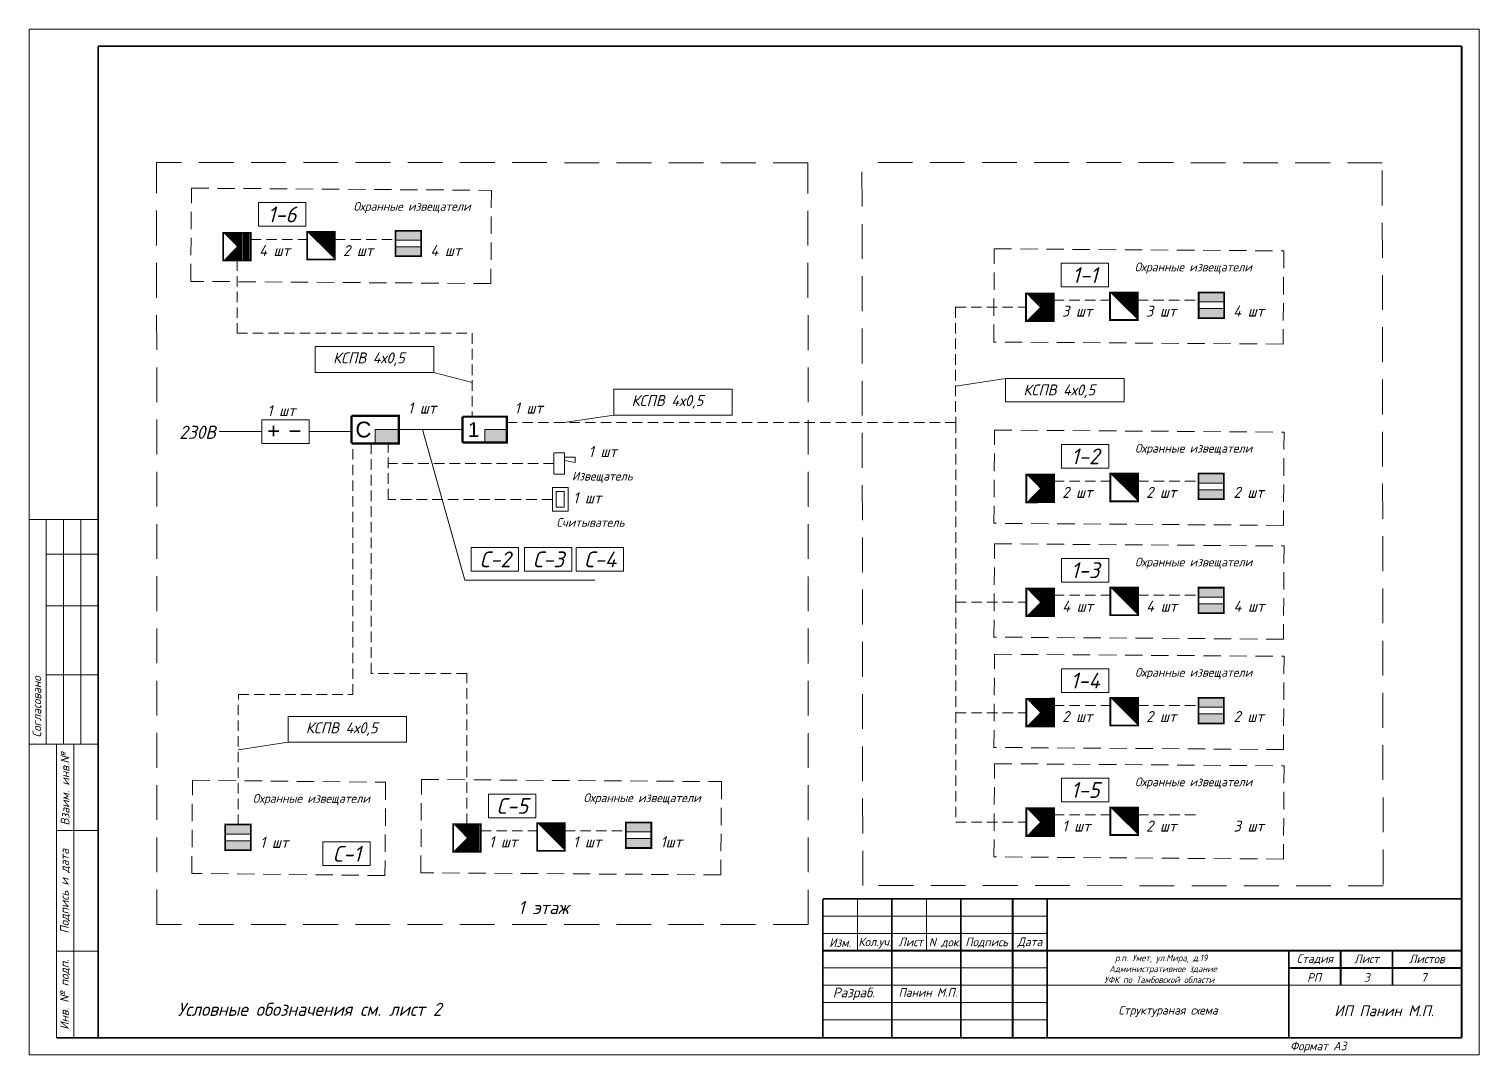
# Model space of a CAD drawing. Header units: inches. Extents: x 859 to 2125, y 393 to 1751.
# Drawn here: x 1651.1 to 1783.4, y 1393.5 to 1487 of the extents above; entities that cross this region are included whole.
import ezdxf

# ---------------------------------------------------------------- set-up
doc = ezdxf.new("R2010")
doc.units = ezdxf.units.IN
doc.header["$MEASUREMENT"] = 0
doc.linetypes.add('HIDDEN2', pattern=[4.7625, 3.175, -1.5875])
doc.linetypes.add('НЕВИДИМАЯ', pattern=[9.525, 6.35, -3.175])
doc.layers.get('0').transparency = 0.7
doc.layers.add('DESC', color=7, linetype='Continuous')
doc.styles.get("Standard").update_dxf_attribs({"font": 'GOST_Common Italic_0.ttf'})

# ---------------------------------------------------------------- blocks, each defined once
blk = doc.blocks.new('Объем')
at = {"const_width": 0.2}
blk.add_lwpolyline([(0, 0), (0, 3), (3, 3), (3, 0)], close=True, dxfattribs=at)
for points in [[(0.21, 2.94), (0.21, 0.09)], [(0.41, 2.94), (0.41, 0.09)], [(0.61, 2.94), (0.61, 0.09)], [(0.8, 2.94), (0.8, 0.09)], [(1.01, 2.94), (1.01, 0.09)], [(1.21, 2.94), (1.21, 0.09)], [(1.39, 1.52), (2.81, 2.97)], [(1.39, 2.94), (1.39, 0.09)], [(1.39, 1.48), (2.82, 0.03)], [(1.56, 2.93), (1.56, 1.76)], [(1.76, 2.94), (1.76, 1.94)], [(1.94, 2.95), (1.94, 2.15)], [(2.13, 2.93), (2.13, 2.33)], [(2.3, 2.93), (2.3, 2.52)], [(2.49, 2.94), (2.49, 2.7)], [(1.56, 0.09), (1.56, 1.25)], [(1.74, 0.06), (1.74, 1.05)], [(1.94, 0.06), (1.94, 0.87)], [(2.13, 0.05), (2.13, 0.66)], [(2.31, 0.06), (2.31, 0.48)], [(2.49, 0.07), (2.49, 0.29)]]:
    blk.add_lwpolyline(points, dxfattribs=at)
blk = doc.blocks.new('Звуковой')
blk.add_lwpolyline([(0.1, 2.9, 0, 4, 0), (1.5, 1.51, 4, 4, 0)], format="xyseb")
at = {"const_width": 0.2}
blk.add_lwpolyline([(0, 0), (0, 3), (3, 3), (3, 0)], close=True, dxfattribs=at)

msp = doc.modelspace()

# ---------------------------------------------------------------- hatches: boundary and pattern name
at = {"layer": 'DESC', "lineweight": 15}
h = msp.add_hatch(color=0, dxfattribs=at)
h.dxf.hatch_style = 1
h.paths.add_polyline_path([(1684.51, 1467.16), (1684.51, 1466.3), (1686.84, 1466.3), (1686.84, 1467.16)])
h.paths.add_polyline_path([(1686.84, 1467.76), (1686.84, 1468.62), (1684.51, 1468.62), (1684.51, 1467.76)])
h = msp.add_hatch(color=0, dxfattribs=at)
h.dxf.hatch_style = 1
h.paths.add_polyline_path([(1757.79, 1461.53), (1757.79, 1460.66), (1760.12, 1460.66), (1760.12, 1461.53)])
h.paths.add_polyline_path([(1760.12, 1462.13), (1760.12, 1462.99), (1757.79, 1462.99), (1757.79, 1462.13)])
at = {"layer": 'DESC'}
for points in [[(1682.66, 1450.49), (1682.66, 1449.23), (1684.82, 1449.23), (1684.82, 1450.49)], [(1692.65, 1450.49), (1692.65, 1449.31), (1694.67, 1449.31), (1694.67, 1450.49)]]:
    msp.add_hatch(color=0, dxfattribs=at).paths.add_polyline_path(points)
at = {"layer": 'DESC', "lineweight": 15}
h = msp.add_hatch(color=0, dxfattribs=at)
h.dxf.hatch_style = 1
h.paths.add_polyline_path([(1757.78, 1445.01), (1757.78, 1444.15), (1760.1, 1444.15), (1760.1, 1445.01)])
h.paths.add_polyline_path([(1760.1, 1445.61), (1760.1, 1446.48), (1757.78, 1446.48), (1757.78, 1445.61)])
h = msp.add_hatch(color=0, dxfattribs=at)
h.dxf.hatch_style = 1
h.paths.add_polyline_path([(1757.77, 1434.61), (1757.77, 1433.75), (1760.1, 1433.75), (1760.1, 1434.61)])
h.paths.add_polyline_path([(1760.1, 1435.21), (1760.1, 1436.08), (1757.77, 1436.08), (1757.77, 1435.21)])
h = msp.add_hatch(color=0, dxfattribs=at)
h.dxf.hatch_style = 1
h.paths.add_polyline_path([(1757.77, 1424.57), (1757.77, 1423.7), (1760.1, 1423.7), (1760.1, 1424.57)])
h.paths.add_polyline_path([(1760.1, 1425.17), (1760.1, 1426.03), (1757.77, 1426.03), (1757.77, 1425.17)])
h = msp.add_hatch(color=0, dxfattribs=at)
h.dxf.hatch_style = 1
h.paths.add_polyline_path([(1668.98, 1413), (1668.98, 1412.14), (1671.31, 1412.14), (1671.31, 1413)])
h.paths.add_polyline_path([(1671.31, 1413.6), (1671.31, 1414.47), (1668.98, 1414.47), (1668.98, 1413.6)])
h = msp.add_hatch(color=0, dxfattribs=at)
h.dxf.hatch_style = 1
h.paths.add_polyline_path([(1705.53, 1413.21), (1705.53, 1412.34), (1707.85, 1412.34), (1707.85, 1413.21)])
h.paths.add_polyline_path([(1707.85, 1413.81), (1707.85, 1414.67), (1705.53, 1414.67), (1705.53, 1413.81)])

# ---------------------------------------------------------------- linework, layer by layer
at = {"layer": 'DESC', "color": 0, "lineweight": 15}
for p, q in [((1651.07, 1393.47), (1651.07, 1487.02)), ((1651.07, 1487.02), (1783.37, 1487.02)), ((1783.37, 1487.02), (1783.37, 1393.47)), ((1688, 1455.71), (1691.51, 1454.79)), ((1740.18, 1455.14), (1735.62, 1454.45)), ((1704.43, 1451.82), (1699.88, 1451.13)), ((1668.41, 1450.31), (1672.3, 1450.31)), ((1676.62, 1450.31), (1680.5, 1450.31)), ((1684.82, 1450.49), (1690.63, 1450.49)), ((1684.82, 1450.14), (1684.82, 1450.14)), ((1686.96, 1450.49), (1690.82, 1436.77)), ((1657.37, 1442.29), (1651.07, 1442.29)), ((1652.64, 1442.29), (1652.64, 1421.82)), ((1654.22, 1442.29), (1654.22, 1421.82)), ((1655.79, 1442.29), (1655.79, 1421.82)), ((1657.37, 1439.14), (1652.64, 1439.14)), ((1690.82, 1436.77), (1702.71, 1436.77)), ((1657.37, 1434.42), (1652.64, 1434.42)), ((1657.37, 1428.12), (1652.64, 1428.12)), ((1657.37, 1421.82), (1651.07, 1421.82)), ((1653.59, 1421.82), (1653.59, 1395.04)), ((1653.59, 1421.82), (1657.37, 1421.82)), ((1655.16, 1421.82), (1655.16, 1395.04)), ((1674.72, 1421.98), (1670.16, 1421.29)), ((1653.59, 1413.94), (1657.37, 1413.94)), ((1726.65, 1407.7), (1726.65, 1402.98)), ((1732.95, 1407.7), (1732.95, 1402.98)), ((1723.5, 1406.13), (1743.97, 1406.13)), ((1723.5, 1404.55), (1743.97, 1404.55)), ((1653.59, 1402.92), (1657.37, 1402.92)), ((1723.5, 1401.4), (1743.97, 1401.4)), ((1723.5, 1399.83), (1743.97, 1399.83)), ((1743.97, 1399.83), (1781.77, 1399.83)), ((1723.5, 1398.25), (1743.97, 1398.25)), ((1723.5, 1396.68), (1743.97, 1396.68)), ((1783.37, 1393.47), (1651.07, 1393.47))]:
    msp.add_line(p, q, dxfattribs=at)
at = {"layer": 'DESC', "color": 0, "linetype": 'HIDDEN2', "lineweight": 15}
for p, q in [((1722.14, 1474.83), (1662.71, 1474.84)), ((1662.74, 1405.37), (1662.71, 1474.83)), ((1722.17, 1405.36), (1722.14, 1474.82)), ((1774.54, 1474.83), (1727.07, 1474.84)), ((1727.14, 1408.91), (1727.07, 1474.7)), ((1774.62, 1409.02), (1774.54, 1474.82)), ((1774.62, 1408.9), (1727.14, 1408.91)), ((1722.13, 1405.36), (1662.71, 1405.37))]:
    msp.add_line(p, q, dxfattribs=at)
at = {"layer": 'DESC', "color": 0, "linetype": 'HIDDEN2', "lineweight": 15, "ltscale": 0.3}
for p, q in [((1671.31, 1467.83), (1676.45, 1467.83)), ((1678.97, 1467.83), (1684.42, 1467.83)), ((1670.05, 1465.92), (1670.06, 1459.28)), ((1744.56, 1462.3), (1749.7, 1462.3)), ((1752.22, 1462.31), (1757.67, 1462.31)), ((1735.61, 1461.65), (1742.04, 1461.66)), ((1735.61, 1461.65), (1735.62, 1451.13)), ((1670.06, 1459.28), (1691.51, 1459.28)), ((1691.51, 1459.28), (1691.51, 1451.67)), ((1694.67, 1451.13), (1735.62, 1451.13)), ((1735.62, 1451.13), (1735.62, 1434.75)), ((1680.62, 1426.33), (1680.62, 1449.23)), ((1682.3, 1428.26), (1682.3, 1449.23)), ((1683.83, 1444.13), (1683.83, 1449.23)), ((1698.97, 1447.4), (1683.83, 1447.4)), ((1744.58, 1445.78), (1749.73, 1445.78)), ((1752.25, 1445.78), (1757.7, 1445.78)), ((1698.82, 1444.13), (1683.83, 1444.13)), ((1735.62, 1434.75), (1742.07, 1434.75)), ((1735.62, 1434.75), (1735.62, 1424.68)), ((1744.58, 1435.4), (1749.73, 1435.4)), ((1752.25, 1435.4), (1757.7, 1435.4)), ((1691.03, 1428.26), (1682.3, 1428.26)), ((1691.03, 1414.52), (1691.03, 1428.26)), ((1670.14, 1414.45), (1670.17, 1426.33)), ((1670.17, 1426.33), (1680.62, 1426.33)), ((1744.58, 1425.34), (1749.73, 1425.34)), ((1752.25, 1425.34), (1757.7, 1425.34)), ((1735.62, 1424.68), (1742.07, 1424.68)), ((1735.62, 1424.68), (1735.62, 1414.7)), ((1735.62, 1414.7), (1742.07, 1414.7)), ((1744.58, 1415.35), (1749.73, 1415.35)), ((1752.25, 1415.35), (1757.7, 1415.35)), ((1692.29, 1413.91), (1697.44, 1413.91)), ((1699.96, 1413.91), (1705.41, 1413.91))]:
    msp.add_line(p, q, dxfattribs=at)
at = {"layer": 'DESC', "color": 0, "lineweight": 15}
for points, const_width in [([(1657.37, 1485.45), (1657.37, 1395.04), (1781.79, 1395.04)], 0.158), ([(1781.79, 1485.45), (1657.37, 1485.45)], 0.158), ([(1781.79, 1395.04), (1781.79, 1485.45)], 0.158), ([(1684.51, 1468.62), (1686.84, 1468.62), (1686.84, 1466.3), (1684.51, 1466.3), (1684.51, 1468.62)], 0.155), ([(1757.79, 1462.99), (1760.12, 1462.99), (1760.12, 1460.66), (1757.79, 1460.66), (1757.79, 1462.99)], 0.155), ([(1680.5, 1451.75), (1680.5, 1449.23)], 0.216), ([(1680.5, 1451.75), (1684.82, 1451.75), (1684.82, 1449.23), (1680.5, 1449.23)], 0.216), ([(1690.63, 1451.67), (1690.63, 1449.31)], 0.202), ([(1690.63, 1451.67), (1694.67, 1451.67), (1694.67, 1449.31), (1690.63, 1449.31)], 0.202), ([(1757.78, 1446.48), (1760.1, 1446.48), (1760.1, 1444.15), (1757.78, 1444.15), (1757.78, 1446.48)], 0.155), ([(1757.77, 1436.08), (1760.1, 1436.08), (1760.1, 1433.75), (1757.77, 1433.75), (1757.77, 1436.08)], 0.155), ([(1757.77, 1426.03), (1760.1, 1426.03), (1760.1, 1423.7), (1757.77, 1423.7), (1757.77, 1426.03)], 0.155), ([(1668.98, 1414.47), (1671.31, 1414.47), (1671.31, 1412.14), (1668.98, 1412.14), (1668.98, 1414.47)], 0.155), ([(1705.53, 1414.67), (1707.85, 1414.67), (1707.85, 1412.34), (1705.53, 1412.34), (1705.53, 1414.67)], 0.155), ([(1723.5, 1407.7), (1723.5, 1395.1)], 0.158), ([(1723.5, 1407.7), (1781.77, 1407.7)], 0.158), ([(1729.8, 1407.7), (1729.8, 1395.04)], 0.158), ([(1736.1, 1407.7), (1736.1, 1395.1)], 0.158), ([(1740.82, 1407.7), (1740.82, 1395.1)], 0.158), ([(1743.97, 1407.7), (1743.97, 1395.1)], 0.158), ([(1723.5, 1402.98), (1781.77, 1402.98)], 0.158), ([(1766.02, 1395.04), (1766.02, 1402.98)], 0.158), ([(1770.75, 1399.83), (1770.75, 1402.98)], 0.158), ([(1775.47, 1399.83), (1775.47, 1402.98)], 0.158), ([(1766.02, 1401.4), (1781.77, 1401.4)], 0.158), ([(1653.59, 1395.04), (1657.37, 1395.04)], 0.158)]:
    msp.add_lwpolyline(points, dxfattribs=dict(at, const_width=const_width))
at = {"layer": 'DESC', "color": 0, "linetype": 'HIDDEN2', "lineweight": 15, "ltscale": 0.5}
for points in [[(1665.89, 1472.51), (1693.26, 1472.31), (1693.21, 1463.81), (1665.83, 1464.01)], [(1739.14, 1466.98), (1765.56, 1466.79), (1765.5, 1458.29), (1739.09, 1458.48)], [(1739.17, 1450.45), (1765.58, 1450.26), (1765.53, 1441.76), (1739.11, 1441.95)], [(1739.17, 1440.08), (1765.58, 1439.88), (1765.53, 1431.38), (1739.11, 1431.57)], [(1739.17, 1430.01), (1765.58, 1429.82), (1765.53, 1421.32), (1739.11, 1421.51)], [(1739.17, 1420.03), (1765.58, 1419.83), (1765.53, 1411.33), (1739.11, 1411.53)], [(1665.98, 1418.52), (1683.61, 1418.33), (1683.55, 1409.83), (1665.93, 1410.02)], [(1686.88, 1418.59), (1714.25, 1418.39), (1714.19, 1409.89), (1686.82, 1410.08)]]:
    msp.add_lwpolyline(points, close=True, dxfattribs=at)
at = {"layer": 'DESC', "color": 0, "lineweight": 15}
for points in [[(1672, 1471.19), (1676.32, 1471.19), (1676.32, 1469.03), (1672, 1469.03), (1672, 1471.19)], [(1745.25, 1465.66), (1749.57, 1465.66), (1749.57, 1463.5), (1745.25, 1463.5), (1745.25, 1465.66)], [(1684.82, 1450.49), (1682.66, 1450.49)], [(1682.66, 1450.49), (1682.66, 1449.23)], [(1694.67, 1450.49), (1692.65, 1450.49)], [(1692.65, 1450.49), (1692.65, 1449.31)], [(1682.66, 1449.23), (1682.66, 1449.23)], [(1692.65, 1449.31), (1692.65, 1449.31)], [(1745.28, 1449.13), (1749.6, 1449.13), (1749.6, 1446.97), (1745.28, 1446.97), (1745.28, 1449.13)], [(1698.97, 1448.36), (1698.97, 1446.44), (1699.93, 1446.44), (1699.93, 1448.36), (1698.97, 1448.36)], [(1699.93, 1447.98), (1700.89, 1447.98)], [(1699.93, 1447.98), (1699.93, 1447.66), (1700.89, 1447.5)], [(1700.89, 1447.98), (1700.89, 1447.5)], [(1698.82, 1445.21), (1700.26, 1445.21), (1700.26, 1443.05), (1698.82, 1443.05), (1698.82, 1445.21)], [(1699.18, 1444.85), (1699.9, 1444.85), (1699.9, 1443.41), (1699.18, 1443.41), (1699.18, 1444.85)], [(1691.42, 1439.74), (1695.74, 1439.74), (1695.74, 1437.58), (1691.42, 1437.58), (1691.42, 1439.74)], [(1696.28, 1439.74), (1700.6, 1439.74), (1700.6, 1437.58), (1696.28, 1437.58), (1696.28, 1439.74)], [(1701, 1439.74), (1705.32, 1439.74), (1705.32, 1437.58), (1701, 1437.58), (1701, 1439.74)], [(1745.28, 1438.75), (1749.6, 1438.75), (1749.6, 1436.59), (1745.28, 1436.59), (1745.28, 1438.75)], [(1745.28, 1428.69), (1749.6, 1428.69), (1749.6, 1426.53), (1745.28, 1426.53), (1745.28, 1428.69)], [(1745.28, 1418.71), (1749.6, 1418.71), (1749.6, 1416.55), (1745.28, 1416.55), (1745.28, 1418.71)], [(1692.99, 1417.26), (1697.31, 1417.26), (1697.31, 1415.1), (1692.99, 1415.1), (1692.99, 1417.26)], [(1677.89, 1412.89), (1682.21, 1412.89), (1682.21, 1410.73), (1677.89, 1410.73), (1677.89, 1412.89)]]:
    msp.add_lwpolyline(points, dxfattribs=at)
for points in [[(1684.51, 1468.62), (1686.84, 1468.62), (1686.84, 1467.76), (1684.51, 1467.76)], [(1686.84, 1466.3), (1684.51, 1466.3), (1684.51, 1467.16), (1686.84, 1467.16)], [(1757.79, 1462.99), (1760.12, 1462.99), (1760.12, 1462.13), (1757.79, 1462.13)], [(1760.12, 1460.66), (1757.79, 1460.66), (1757.79, 1461.53), (1760.12, 1461.53)], [(1677.19, 1458.08), (1688, 1458.08), (1688, 1455.71), (1677.19, 1455.71)], [(1704.43, 1454.19), (1715.24, 1454.19), (1715.24, 1451.82), (1704.43, 1451.82)], [(1740.18, 1453.04), (1750.99, 1453.04), (1750.98, 1455.14), (1740.18, 1455.14)], [(1672.3, 1449.23), (1676.62, 1449.23), (1676.62, 1451.39), (1672.3, 1451.39)], [(1757.78, 1446.48), (1760.1, 1446.48), (1760.1, 1445.61), (1757.78, 1445.61)], [(1760.1, 1444.15), (1757.78, 1444.15), (1757.78, 1445.01), (1760.1, 1445.01)], [(1757.77, 1436.08), (1760.1, 1436.08), (1760.1, 1435.21), (1757.77, 1435.21)], [(1760.1, 1433.75), (1757.77, 1433.75), (1757.77, 1434.61), (1760.1, 1434.61)], [(1757.77, 1426.03), (1760.1, 1426.03), (1760.1, 1425.17), (1757.77, 1425.17)], [(1674.72, 1424.34), (1685.52, 1424.34), (1685.52, 1421.98), (1674.72, 1421.98)], [(1760.1, 1423.7), (1757.77, 1423.7), (1757.77, 1424.57), (1760.1, 1424.57)], [(1668.98, 1414.47), (1671.31, 1414.47), (1671.31, 1413.6), (1668.98, 1413.6)], [(1705.53, 1414.67), (1707.85, 1414.67), (1707.85, 1413.81), (1705.53, 1413.81)], [(1671.31, 1412.14), (1668.98, 1412.14), (1668.98, 1413), (1671.31, 1413)], [(1707.85, 1412.34), (1705.53, 1412.34), (1705.53, 1413.21), (1707.85, 1413.21)]]:
    msp.add_lwpolyline(points, close=True, dxfattribs=at)
at = {"layer": 'DESC', "color": 0, "linetype": 'НЕВИДИМАЯ', "lineweight": 15, "const_width": 0.144}
for points in [[(1672.91, 1450.34), (1673.88, 1450.34)], [(1673.38, 1450.85), (1673.38, 1449.87)], [(1674.86, 1450.34), (1675.84, 1450.34)]]:
    msp.add_lwpolyline(points, dxfattribs=at)

# ---------------------------------------------------------------- block references
at = {"layer": 'DESC', "color": 0}
for name, p, xscale, yscale, zscale, rotation in [('Звуковой', (1676.45, 1468.52), 0.8399951999999031, 0.8399951999999031, 0.8399951999999031, 270), ('Объем', (1671.31, 1465.92), -0.8399520000001002, 0.8399520000000122, 0.8399520000000001, 0.05815664228504325), ('Звуковой', (1749.7, 1463), 0.8399951999999031, 0.8399951999999031, 0.8399951999999031, 270), ('Объем', (1744.56, 1460.39), -0.8399520000000998, 0.8399520000000122, 0.8399520000000001, 0.05815664228504325), ('Звуковой', (1749.73, 1446.47), 0.8399951999999031, 0.8399951999999031, 0.8399951999999031, 270), ('Объем', (1744.59, 1443.87), -0.8399520000000998, 0.8399520000000122, 0.8399520000000001, 0.05815664228504325), ('Звуковой', (1749.73, 1436.09), 0.8399951999999031, 0.8399951999999031, 0.8399951999999031, 270), ('Объем', (1744.59, 1433.49), -0.8399520000000997, 0.8399520000000122, 0.8399520000000001, 0.05815664228504325), ('Звуковой', (1749.73, 1426.03), 0.8399951999999031, 0.8399951999999031, 0.8399951999999031, 270), ('Объем', (1744.59, 1423.43), -0.8399520000000997, 0.8399520000000122, 0.8399520000000001, 0.05815664228504325), ('Звуковой', (1749.73, 1416.04), 0.8399951999999031, 0.8399951999999031, 0.8399951999999031, 270), ('Звуковой', (1697.44, 1414.6), 0.8399951999999031, 0.8399951999999031, 0.8399951999999031, 270), ('Объем', (1744.59, 1413.44), -0.8399520000000997, 0.8399520000000122, 0.8399520000000001, 0.05815664228504325), ('Объем', (1692.29, 1412), -0.8399520000001, 0.8399520000000122, 0.8399520000000001, 0.05815664228504325)]:
    msp.add_blockref(name, p, dxfattribs=dict(at, xscale=xscale, yscale=yscale, zscale=zscale, rotation=rotation))

# ---------------------------------------------------------------- texts
for s, p in [('Кол.уч.', (1726.74, 1403.39)), ('Лист', (1730.39, 1403.38)), ('N док.', (1733.16, 1403.36)), ('РП', (1767.68, 1400.14)), ('3', (1772.87, 1400.14)), ('7', (1778.07, 1400.14))]:
    msp.add_text(s, height=0.787, dxfattribs=at).set_placement(p)
at = {"layer": 'DESC', "color": 0, "attachment_point": 1}
for s, width, heights, insert, char_height in [('\\pt2.4;Охранные извещатели', 15.8242, [1.22], (1680.67, 1471.25), 0.8), ('4 шт ', 6.4521, [0], (1672.06, 1467.32), 1), ('2 шт ', 6.4521, [0], (1679.72, 1467.32), 1), ('4 шт ', 6.4521, [0], (1687.69, 1467.32), 1), ('\\pt2.4;Охранные извещатели', 15.8242, [1.22], (1751.95, 1465.72), 0.8), ('3 шт ', 6.4521, [0], (1745.31, 1461.8), 1), ('3 шт ', 6.4521, [0], (1752.97, 1461.8), 1), ('4 шт ', 6.4521, [0], (1760.94, 1461.8), 1), ('КСПВ 4х0,5 ', 9.1713, [1.06], (1678.81, 1457.53), 1), ('КСПВ 4х0,5 ', 9.1713, [1.06], (1741.8, 1454.61), 1), ('1 шт ', 6.4521, [0], (1672.8, 1452.72), 1), ('1 шт ', 6.4521, [0], (1685.64, 1452.96), 1), ('1 шт ', 6.4521, [0], (1695.37, 1452.96), 1), ('КСПВ 4х0,5 ', 9.1713, [1.06], (1706.05, 1453.64), 1), ('230В', 0.7525, [0], (1664.78, 1450.85), 1.2), ('1 шт ', 6.4521, [0], (1702.12, 1448.99), 1), ('\\pt2.4;Охранные извещатели', 15.8242, [1.22], (1751.98, 1449.19), 0.8), ('Извещатель', 15.8242, [1.22], (1700.6, 1446.65), 0.8), ('1 шт ', 6.4521, [0], (1700.71, 1444.77), 1), ('2 шт ', 6.4521, [0], (1745.34, 1445.27), 1), ('2 шт ', 6.4521, [0], (1753, 1445.27), 1), ('2 шт ', 6.4521, [0], (1760.97, 1445.27), 1), ('Считыватель', 15.8242, [1.22], (1699.19, 1442.43), 0.8), ('\\pt2.4;Охранные извещатели', 15.8242, [1.22], (1751.98, 1438.82), 0.8), ('4 шт ', 6.4521, [0], (1745.34, 1434.89), 1), ('4 шт ', 6.4521, [0], (1753, 1434.89), 1), ('4 шт ', 6.4521, [0], (1760.97, 1434.89), 1), ('\\pt2.4;Охранные извещатели', 15.8242, [1.22], (1751.98, 1428.75), 0.8), ('КСПВ 4х0,5 ', 9.1713, [1.06], (1676.33, 1423.8), 1), ('2 шт ', 6.4521, [0], (1745.34, 1424.83), 1), ('2 шт ', 6.4521, [0], (1753, 1424.83), 1), ('2 шт ', 6.4521, [0], (1760.97, 1424.83), 1), ('\\pt2.4;Охранные извещатели', 15.8242, [1.22], (1751.98, 1418.77), 0.8), ('\\pt2.4;Охранные извещатели', 15.8242, [1.22], (1671.48, 1417.26), 0.8), ('\\pt2.4;Охранные извещатели', 15.8242, [1.22], (1701.66, 1417.32), 0.8), ('1 шт ', 6.4521, [0], (1745.34, 1414.84), 1), ('2 шт ', 6.4521, [1], (1753, 1414.84), 1), ('3 шт ', 6.4521, [0], (1760.97, 1414.84), 1), ('1 шт ', 6.4521, [0], (1672.15, 1413.35), 1), ('1 шт ', 6.4521, [0], (1693.04, 1413.4), 1), ('1 шт ', 6.4521, [0], (1700.71, 1413.4), 1), ('1шт ', 6.4521, [0], (1708.68, 1413.4), 1), ('Условные обозначения см. лист 2', 37.2731, [2.89], (1664.63, 1398.23), 1.2)]:
    msp.add_mtext_dynamic_manual_height_columns(s, width=width, gutter_width=1, heights=heights, dxfattribs=dict(at, insert=insert, char_height=char_height))
at = {"layer": 'DESC', "color": 0, "attachment_point": 5}
for s, insert, char_height, width in [('1-6', (1674.16, 1470.11), 1.44, 4.32), ('1-1', (1747.41, 1464.58), 1.44, 4.32), ('{\\fArial|b0|i0|c204|p34;C}', (1681.58, 1450.49), 1.44, 2.16), ('{\\fArial|b0|i0|c204|p34;1}', (1691.64, 1450.49), 1.347, 2.0205), ('1-2', (1747.44, 1448.05), 1.44, 4.32), ('C-2', (1693.58, 1438.66), 1.44, 4.32), ('C-3', (1698.44, 1438.66), 1.44, 4.32), ('C-4', (1703.16, 1438.66), 1.44, 4.32), ('1-3', (1747.44, 1437.67), 1.44, 4.32), ('1-4', (1747.44, 1427.61), 1.44, 4.32), ('1-5', (1747.44, 1417.63), 1.44, 4.32), ('C-5', (1695.15, 1416.18), 1.44, 4.32), ('C-1', (1680.05, 1411.81), 1.44, 4.32), ('Изм.', (1725.07, 1403.71), 0.787, 3.15), ('Подпись', (1738.45, 1403.71), 0.787, 4.725), ('Дата', (1742.39, 1403.71), 0.787, 3.15), ('Стадия', (1768.39, 1402.19), 0.787, 4.725), ('Лист', (1773.11, 1402.23), 0.787, 5.67), ('Листов', (1778.61, 1402.23), 0.787, 5.3325), ('Структураная схема', (1755, 1397.44), 0.7875, 22.05)]:
    msp.add_mtext(s, dxfattribs=dict(at, insert=insert, char_height=char_height, width=width))
at = {"layer": 'DESC', "color": 0, "char_height": 0.7875, "attachment_point": 1, "rotation": 90}
for s, insert, width in [('Cогласовано', (1651.4, 1422.4), 9.4622), ('Взаим. инв.№', (1653.97, 1414.39), 14.4387), ('Подпись и дата', (1653.91, 1404.54), 11.3549), ('Инв. № подп.', (1653.91, 1395.77), 13.2391)]:
    msp.add_mtext(s, dxfattribs=dict(at, insert=insert, width=width))
at = {"layer": 'DESC', "color": 0, "linetype": 'HIDDEN2', "ltscale": 0.3, "insert": (1695.7, 1407.51), "char_height": 1.2, "attachment_point": 1}
msp.add_mtext_dynamic_manual_height_columns('1 этаж', width=37.2731, gutter_width=1, heights=[2.89], dxfattribs=at)
at = {"layer": 'DESC', "color": 0, "lineweight": 15, "attachment_point": 1}
for s, width, heights, insert, char_height in [('\\pi25.26071;р.п. Умет, ул.Мира, д.19\\P\\pi24.36617; Административное здание \\P\\pi24.27003;УФК по Тамбовской области', 59.1919, [0], (1724.9, 1402.62), 0.6), ('\\pi4.80835;ИП Панин М.П.', 17.9743, [1.74], (1765.36, 1398), 1)]:
    msp.add_mtext_dynamic_manual_height_columns(s, width=width, gutter_width=1, heights=heights, dxfattribs=dict(at, insert=insert, char_height=char_height))
at = {"layer": 'DESC', "color": 0, "lineweight": 15, "insert": (1726.33, 1399.04), "char_height": 0.9, "width": 7.0924, "attachment_point": 5}
msp.add_mtext('Разраб.', dxfattribs=at)
at = {"layer": 'DESC', "lineweight": 15, "insert": (1733.08, 1399.16), "char_height": 0.787, "width": 6.3, "attachment_point": 5}
msp.add_mtext('Панин М.П.', dxfattribs=at)
at = {"layer": 'DESC', "color": 0, "linetype": 'НЕВИДИМАЯ', "insert": (1766.13, 1394.68), "char_height": 0.787, "width": 9.1777, "attachment_point": 1}
msp.add_mtext('Формат А3', dxfattribs=at)

doc.saveas('drawing.dxf')
